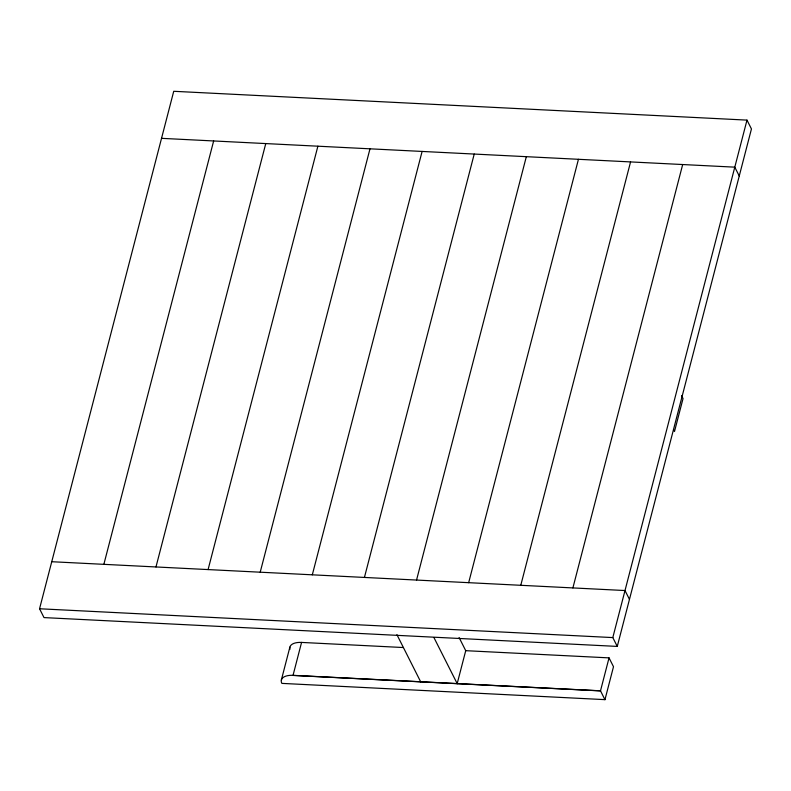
<?xml version="1.0" encoding="UTF-8"?>
<svg xmlns="http://www.w3.org/2000/svg" width="791" height="791" viewBox="0 0 791 791"><rect width="100%" height="100%" fill="white"/><g stroke="black" fill="none" stroke-linecap="round" stroke-linejoin="round"><path stroke-width="1.19" d="M39.55 608.763L173.733 91.291L746.991 120.113L751.45 128.943L617.267 646.415L44.009 617.593L39.55 608.763L612.807 637.586L617.267 646.415M103.858 564.339L213.649 140.956M155.975 566.959L265.766 143.576M208.092 569.579L317.883 146.197M260.209 572.2L369.99 148.817M281.339 680.072L289.882 647.137M312.316 574.82L422.107 151.437M403.469 647.542L301.569 642.421L293.016 675.425L600.488 690.879L609.04 657.875L465.731 650.677L459.087 637.526M364.433 577.44L474.224 154.057M416.55 580.06L526.331 156.677M420.693 681.842L396.924 634.669M468.668 582.68L578.448 159.298M457.168 683.681L465.731 650.677M520.775 585.3L630.565 161.918M572.892 587.921L682.682 164.538M612.807 637.586L746.991 120.113M604.947 699.709L600.507 690.81L293.036 675.346A16.66 8.068 14.5 0 0 281.853 683.384L604.967 699.639L613.5 666.704L609.04 657.875M161.532 138.336L734.79 167.158L739.249 175.988M51.751 561.719L625.009 590.541L629.468 599.37M681.545 395.619L683.038 398.565L674.496 431.49L673.507 429.533M433.952 637.595L457.188 683.602M289.951 649.312A16.66 8.068 14.5 0 1 301.569 642.421"/></g></svg>
